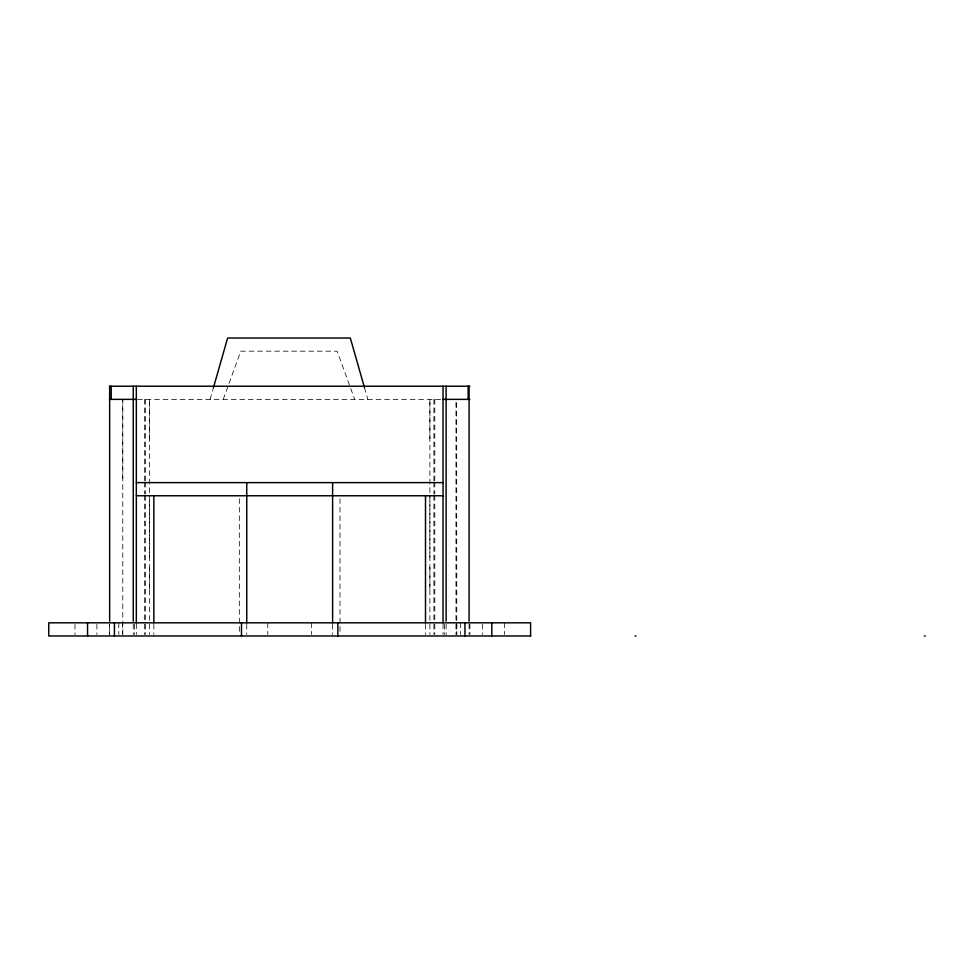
<?xml version="1.0" encoding="UTF-8"?>
<svg xmlns="http://www.w3.org/2000/svg" width="974" height="974" viewBox="0 0 974 974"><rect width="100%" height="100%" fill="white"/><g stroke="black" fill="none" stroke-linecap="round" stroke-linejoin="round"><path stroke-width="0.73" stroke-dasharray="4.87 3.65" d="M109.465 634.451L109.465 623.835M122.736 478.234L122.736 399.364M149.472 589.233L149.472 565.87M149.472 557.104L149.472 498.688M149.472 438.799L149.472 399.364L149.472 634.512M429.887 589.233L429.887 565.87M429.887 557.104L429.887 495.766M429.887 438.799L429.887 399.364L429.887 634.512M210.092 399.364L213.44 387.689M223.241 399.364L240.773 351.176L337.162 351.176L354.682 399.364M137.529 399.364L440.747 399.364M364.495 387.689L367.831 399.364M504.374 622.824L504.374 634.512M482.471 624.285L482.471 634.512M469.894 623.835L469.894 634.451M469.078 624.139L469.078 634.488M460.556 622.824L460.556 634.512M456.757 622.824L456.757 634.512L456.66 399.364M455.978 402.323L455.978 621.181M455.978 624.139L455.954 634.488M446.104 624.139L446.104 634.488M444.387 624.285L444.387 634.512M443.036 623.835L443.036 634.512M434.794 399.364L434.794 480.706M434.794 482.179L434.794 494.013M434.794 495.486L434.794 621.181M434.794 624.139L434.794 634.488M433.893 399.364L433.893 480.706M433.893 482.179L433.893 494.013M433.893 495.486L433.893 621.181M433.893 624.139L433.893 634.488M425.504 624.285L425.504 634.512M340.023 498.688L340.023 634.512M332.609 624.285L332.609 634.512M311.583 622.824L311.583 634.512M267.777 622.824L267.777 634.512M246.751 624.285L246.751 634.512M239.336 498.688L239.336 634.512M153.855 624.285L153.855 634.512M145.467 399.364L145.467 480.706M145.467 482.179L145.467 494.013M145.467 495.486L145.467 621.181M145.467 624.139L145.467 634.488M144.566 399.364L144.566 480.706M144.566 482.179L144.566 494.013M144.566 495.486L144.566 621.181M144.566 624.139L144.566 634.488M136.323 623.835L136.323 634.512M134.449 624.285L134.449 634.512M133.255 624.139L133.255 634.488M122.773 399.364L122.797 634.488M122.602 622.824L122.602 634.512M118.804 622.824L118.804 634.512M109.648 624.139L109.648 634.488M96.889 624.285L96.889 634.512M74.986 624.285L74.986 634.512"/><path stroke-width="1.46" d="M213.44 387.689L227.624 338.027L350.311 338.027L364.495 387.689M109.478 386.228L469.882 386.228M109.478 399.364L136.323 399.364M443.036 399.364L469.882 399.364M136.323 482.617L443.036 482.617M136.323 495.766L443.036 495.766M530.66 635.973L48.7 635.973L48.773 622.824L530.599 622.824L530.599 635.973M635.072 635.973L635.973 635.973M924.399 635.973L925.3 635.973M491.809 622.824L491.809 635.973M469.078 386.228L469.078 621.181M468.153 386.228L468.153 399.364M464.939 622.824L464.939 635.973M446.104 386.228L446.104 621.181M443.036 386.228L443.036 622.824M425.504 495.766L425.504 622.824M337.881 622.824L337.881 635.973M332.609 482.617L332.609 622.824M246.751 482.617L246.751 622.824M241.479 622.824L241.479 635.973M153.855 495.766L153.855 622.824M136.323 386.228L136.323 622.824M133.255 386.228L133.255 621.181M114.421 622.824L114.421 635.973M111.206 386.228L111.206 399.364M109.648 386.228L109.648 621.181M87.55 622.824L87.55 635.973"/></g></svg>
